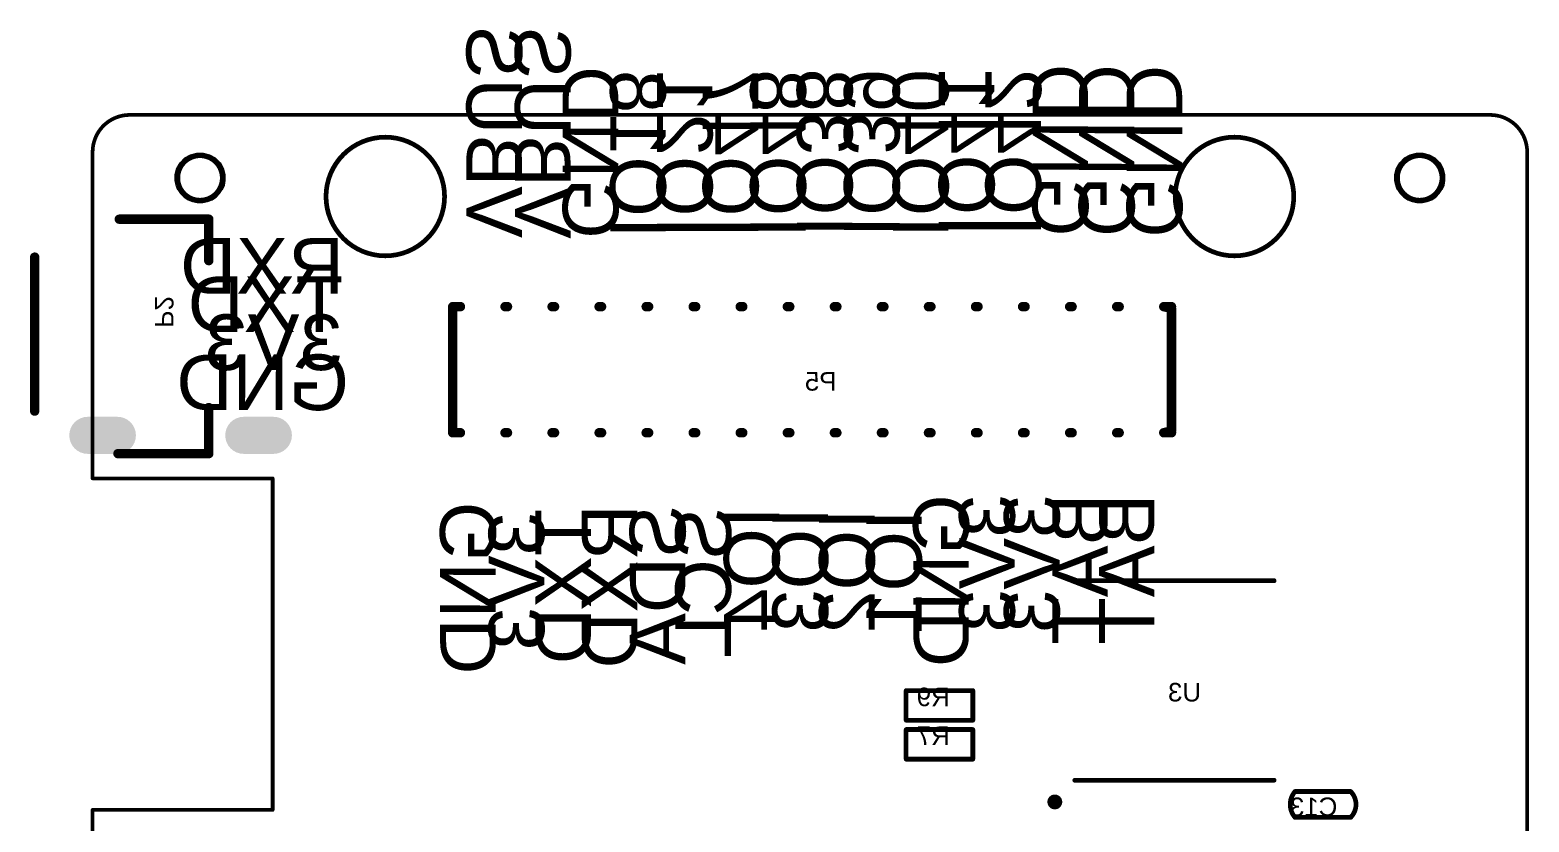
# Model space of a CAD drawing. Header units: millimetres. Extents: x 6.3 to 46.8, y 6.4 to 60.8.
# Drawn here: x 6.32 to 46.78, y 39.49 to 60.85 of the extents above; entities that cross this region are included whole.
import ezdxf

# ---------------------------------------------------------------- set-up
doc = ezdxf.new("R2010")
doc.units = ezdxf.units.MM
for name, color, linetype in [('BottomOverlay', 54, 'Continuous'), ('KeepOutLayer', 6, 'Continuous'), ('MultiLayer', 9, 'Continuous'), ('PadHoleLayer', 156, 'Continuous')]:
    doc.layers.add(name, color=color, linetype=linetype)
doc.styles.add('Arial', font='arial.ttf', dxfattribs={"height": 0.2})

# ---------------------------------------------------------------- blocks, each defined once
blk = doc.blocks.new('SOP2_8_B_5')
at = {"layer": 'BottomOverlay', "const_width": 0.127}
for points in [[(-2.69, 2.69), (2.69, 2.69)], [(-2.69, -2.69), (2.69, -2.69)]]:
    blk.add_lwpolyline(points, dxfattribs=at)
at = {"layer": 'BottomOverlay'}
for points, const_width in [([(-2.722, 2.69, 1), (-2.658, 2.69, 1)], 0.0635), ([(2.658, 2.69, 1), (2.722, 2.69, 1)], 0.0635), ([(-2.722, -2.69, 1), (-2.658, -2.69, 1)], 0.0635), ([(2.658, -2.69, 1), (2.722, -2.69, 1)], 0.0635), ([(-3.129, -3.275, 1), (-3.329, -3.275, 1)], 0.2), ([(-3.379, -3.275, 1), (-3.279, -3.275, 1)], 0.1), ([(-3.179, -3.275, 1), (-3.079, -3.275, 1)], 0.1)]:
    blk.add_lwpolyline(points, format="xyb", close=True, dxfattribs=dict(at, const_width=const_width))
blk = doc.blocks.new('R0402_B_14')
at = {"layer": 'BottomOverlay', "const_width": 0.127}
for points in [[(0.902, 0.392), (-0.898, 0.392)], [(-0.898, 0.392), (-0.898, -0.408)], [(0.902, -0.408), (0.902, 0.392)], [(0.902, -0.408), (-0.898, -0.408)]]:
    blk.add_lwpolyline(points, dxfattribs=at)
at = {"layer": 'BottomOverlay', "const_width": 0.0635}
for points in [[(-0.93, 0.392, 1), (-0.867, 0.392, 1)], [(-0.93, 0.392, 1), (-0.867, 0.392, 1)], [(0.87, 0.392, 1), (0.933, 0.392, 1)], [(0.87, 0.392, 1), (0.933, 0.392, 1)], [(-0.93, -0.408, 1), (-0.867, -0.408, 1)], [(-0.93, -0.408, 1), (-0.867, -0.408, 1)], [(0.87, -0.408, 1), (0.933, -0.408, 1)], [(0.87, -0.408, 1), (0.933, -0.408, 1)]]:
    blk.add_lwpolyline(points, format="xyb", close=True, dxfattribs=at)
blk = doc.blocks.new('R0402_B_17')
at = {"layer": 'BottomOverlay', "const_width": 0.127}
for points in [[(0.902, 0.392), (-0.898, 0.392)], [(-0.898, 0.392), (-0.898, -0.408)], [(0.902, -0.408), (0.902, 0.392)], [(0.902, -0.408), (-0.898, -0.408)]]:
    blk.add_lwpolyline(points, dxfattribs=at)
at = {"layer": 'BottomOverlay', "const_width": 0.0635}
for points in [[(-0.93, 0.392, 1), (-0.867, 0.392, 1)], [(-0.93, 0.392, 1), (-0.867, 0.392, 1)], [(0.87, 0.392, 1), (0.933, 0.392, 1)], [(0.87, 0.392, 1), (0.933, 0.392, 1)], [(-0.93, -0.408, 1), (-0.867, -0.408, 1)], [(-0.93, -0.408, 1), (-0.867, -0.408, 1)], [(0.87, -0.408, 1), (0.933, -0.408, 1)], [(0.87, -0.408, 1), (0.933, -0.408, 1)]]:
    blk.add_lwpolyline(points, format="xyb", close=True, dxfattribs=at)
blk = doc.blocks.new('HDR_SMD_30P_P1_27_V_M_R2_C15_LS5_3_B_43')
at = {"layer": 'BottomOverlay', "const_width": 0.254}
for points in [[(-9.7, 1.7), (-9.491, 1.7)], [(-9.7, -1.7), (-9.7, 1.7)], [(-8.289, 1.7), (-8.221, 1.7)], [(-7.019, 1.7), (-6.951, 1.7)], [(-5.749, 1.7), (-5.681, 1.7)], [(-4.479, 1.7), (-4.411, 1.7)], [(-3.209, 1.7), (-3.141, 1.7)], [(-1.939, 1.7), (-1.871, 1.7)], [(-0.669, 1.7), (-0.601, 1.7)], [(0.601, 1.7), (0.669, 1.7)], [(1.871, 1.7), (1.939, 1.7)], [(3.141, 1.7), (3.209, 1.7)], [(4.411, 1.7), (4.479, 1.7)], [(5.681, 1.7), (5.749, 1.7)], [(6.951, 1.7), (7.019, 1.7)], [(8.221, 1.7), (8.289, 1.7)], [(8.221, 1.7), (8.289, 1.7)], [(9.491, 1.7), (9.7, 1.7)], [(9.491, 1.7), (9.7, 1.651)], [(9.7, -1.651), (9.7, 1.651)], [(-9.7, -1.7), (-9.491, -1.7)], [(-8.289, -1.7), (-8.221, -1.7)], [(-7.019, -1.7), (-6.951, -1.7)], [(-5.749, -1.7), (-5.681, -1.7)], [(-4.479, -1.7), (-4.411, -1.7)], [(-3.209, -1.7), (-3.141, -1.7)], [(-1.939, -1.7), (-1.871, -1.7)], [(-0.669, -1.7), (-0.601, -1.7)], [(0.601, -1.7), (0.669, -1.7)], [(1.871, -1.7), (1.939, -1.7)], [(3.141, -1.7), (3.209, -1.7)], [(4.411, -1.7), (4.479, -1.7)], [(5.681, -1.7), (5.749, -1.7)], [(6.951, -1.7), (7.019, -1.7)], [(8.221, -1.7), (8.289, -1.7)], [(8.221, -1.7), (8.289, -1.7)], [(9.491, -1.7), (9.7, -1.651)], [(9.491, -1.7), (9.7, -1.7)]]:
    blk.add_lwpolyline(points, dxfattribs=at)
at = {"layer": 'BottomOverlay', "const_width": 0.127}
for points in [[(-9.764, 1.7, 1), (-9.637, 1.7, 1)], [(-9.764, 1.7, 1), (-9.637, 1.7, 1)], [(-9.555, 1.7, 1), (-9.428, 1.7, 1)], [(-8.352, 1.7, 1), (-8.225, 1.7, 1)], [(-8.285, 1.7, 1), (-8.158, 1.7, 1)], [(-7.082, 1.7, 1), (-6.955, 1.7, 1)], [(-7.015, 1.7, 1), (-6.888, 1.7, 1)], [(-5.812, 1.7, 1), (-5.685, 1.7, 1)], [(-5.745, 1.7, 1), (-5.618, 1.7, 1)], [(-4.542, 1.7, 1), (-4.415, 1.7, 1)], [(-4.475, 1.7, 1), (-4.348, 1.7, 1)], [(-3.272, 1.7, 1), (-3.145, 1.7, 1)], [(-3.205, 1.7, 1), (-3.078, 1.7, 1)], [(-2.002, 1.7, 1), (-1.875, 1.7, 1)], [(-1.935, 1.7, 1), (-1.808, 1.7, 1)], [(-0.732, 1.7, 1), (-0.605, 1.7, 1)], [(-0.665, 1.7, 1), (-0.538, 1.7, 1)], [(0.538, 1.7, 1), (0.665, 1.7, 1)], [(0.605, 1.7, 1), (0.732, 1.7, 1)], [(1.808, 1.7, 1), (1.935, 1.7, 1)], [(1.875, 1.7, 1), (2.002, 1.7, 1)], [(3.078, 1.7, 1), (3.205, 1.7, 1)], [(3.145, 1.7, 1), (3.272, 1.7, 1)], [(4.348, 1.7, 1), (4.475, 1.7, 1)], [(4.415, 1.7, 1), (4.542, 1.7, 1)], [(5.618, 1.7, 1), (5.745, 1.7, 1)], [(5.685, 1.7, 1), (5.812, 1.7, 1)], [(6.888, 1.7, 1), (7.015, 1.7, 1)], [(6.955, 1.7, 1), (7.082, 1.7, 1)], [(8.158, 1.7, 1), (8.285, 1.7, 1)], [(8.158, 1.7, 1), (8.285, 1.7, 1)], [(8.225, 1.7, 1), (8.352, 1.7, 1)], [(8.225, 1.7, 1), (8.352, 1.7, 1)], [(9.428, 1.7, 1), (9.555, 1.7, 1)], [(9.428, 1.7, 1), (9.555, 1.7, 1)], [(9.637, 1.7, 1), (9.764, 1.7, 1)], [(9.637, 1.651, 1), (9.764, 1.651, 1)], [(9.637, 1.651, 1), (9.764, 1.651, 1)], [(-9.764, -1.7, 1), (-9.637, -1.7, 1)], [(-9.764, -1.7, 1), (-9.637, -1.7, 1)], [(-9.555, -1.7, 1), (-9.428, -1.7, 1)], [(-8.352, -1.7, 1), (-8.225, -1.7, 1)], [(-8.285, -1.7, 1), (-8.158, -1.7, 1)], [(-7.082, -1.7, 1), (-6.955, -1.7, 1)], [(-7.015, -1.7, 1), (-6.888, -1.7, 1)], [(-5.812, -1.7, 1), (-5.685, -1.7, 1)], [(-5.745, -1.7, 1), (-5.618, -1.7, 1)], [(-4.542, -1.7, 1), (-4.415, -1.7, 1)], [(-4.475, -1.7, 1), (-4.348, -1.7, 1)], [(-3.272, -1.7, 1), (-3.145, -1.7, 1)], [(-3.205, -1.7, 1), (-3.078, -1.7, 1)], [(-2.002, -1.7, 1), (-1.875, -1.7, 1)], [(-1.935, -1.7, 1), (-1.808, -1.7, 1)], [(-0.732, -1.7, 1), (-0.605, -1.7, 1)], [(-0.665, -1.7, 1), (-0.538, -1.7, 1)], [(0.538, -1.7, 1), (0.665, -1.7, 1)], [(0.605, -1.7, 1), (0.732, -1.7, 1)], [(1.808, -1.7, 1), (1.935, -1.7, 1)], [(1.875, -1.7, 1), (2.002, -1.7, 1)], [(3.078, -1.7, 1), (3.205, -1.7, 1)], [(3.145, -1.7, 1), (3.272, -1.7, 1)], [(4.348, -1.7, 1), (4.475, -1.7, 1)], [(4.415, -1.7, 1), (4.542, -1.7, 1)], [(5.618, -1.7, 1), (5.745, -1.7, 1)], [(5.685, -1.7, 1), (5.812, -1.7, 1)], [(6.888, -1.7, 1), (7.015, -1.7, 1)], [(6.955, -1.7, 1), (7.082, -1.7, 1)], [(8.158, -1.7, 1), (8.285, -1.7, 1)], [(8.158, -1.7, 1), (8.285, -1.7, 1)], [(8.225, -1.7, 1), (8.352, -1.7, 1)], [(8.225, -1.7, 1), (8.352, -1.7, 1)], [(9.428, -1.7, 1), (9.555, -1.7, 1)], [(9.428, -1.7, 1), (9.555, -1.7, 1)], [(9.637, -1.651, 1), (9.764, -1.651, 1)], [(9.637, -1.651, 1), (9.764, -1.651, 1)], [(9.637, -1.7, 1), (9.764, -1.7, 1)]]:
    blk.add_lwpolyline(points, format="xyb", close=True, dxfattribs=at)
blk = doc.blocks.new('CONN_SMD_4P_P1_00_XUNPU_WAFER_100W_4P_B_46')
at = {"layer": 'BottomOverlay', "const_width": 0.254}
for points in [[(-2.075, 3.003), (2.075, 3.003)], [(-3.223, 0.755), (-3.223, -1.696)], [(3.099, 0.719), (3.099, -1.696)], [(-3.223, -1.696), (-1.981, -1.696)], [(1.981, -1.696), (3.099, -1.696)]]:
    blk.add_lwpolyline(points, dxfattribs=at)
at = {"layer": 'BottomOverlay', "const_width": 0.127}
for points in [[(-2.139, 3.003, 1), (-2.012, 3.003, 1)], [(2.011, 3.003, 1), (2.138, 3.003, 1)], [(-3.287, 0.755, 1), (-3.16, 0.755, 1)], [(3.035, 0.719, 1), (3.162, 0.719, 1)], [(-3.287, -1.696, 1), (-3.16, -1.696, 1)], [(-3.287, -1.696, 1), (-3.16, -1.696, 1)], [(-2.045, -1.696, 1), (-1.918, -1.696, 1)], [(1.918, -1.696, 1), (2.045, -1.696, 1)], [(3.035, -1.696, 1), (3.162, -1.696, 1)], [(3.035, -1.696, 1), (3.162, -1.696, 1)]]:
    blk.add_lwpolyline(points, format="xyb", close=True, dxfattribs=at)
blk = doc.blocks.new('TYPE_C_DOWN__56')
at = {"layer": 'MultiLayer'}
h = blk.add_hatch(color=9, dxfattribs=at)
edge = h.paths.add_edge_path()
edge.add_arc((-5.6, -1.15), 0.5, 180, 360)
edge.add_line((-5.1, -1.15), (-5.1, -0.35))
edge.add_arc((-5.6, -0.35), 0.5, 0, 180)
edge.add_line((-6.1, -0.35), (-6.1, -1.15))
h = blk.add_hatch(color=9, dxfattribs=at)
edge = h.paths.add_edge_path()
edge.add_arc((5.6, -1.15), 0.5, 180, 360)
edge.add_line((6.1, -1.15), (6.1, -0.35))
edge.add_arc((5.6, -0.35), 0.5, 0, 180)
edge.add_line((5.1, -0.35), (5.1, -1.15))
h = blk.add_hatch(color=9, dxfattribs=at)
edge = h.paths.add_edge_path()
edge.add_arc((-5.6, -5.36), 0.5, 180, 360)
edge.add_line((-5.1, -5.36), (-5.1, -4.56))
edge.add_arc((-5.6, -4.56), 0.5, 0, 180)
edge.add_line((-6.1, -4.56), (-6.1, -5.36))
h = blk.add_hatch(color=9, dxfattribs=at)
edge = h.paths.add_edge_path()
edge.add_arc((5.6, -5.36), 0.5, 180, 360)
edge.add_line((6.1, -5.36), (6.1, -4.56))
edge.add_arc((5.6, -4.56), 0.5, 0, 180)
edge.add_line((5.1, -4.56), (5.1, -5.36))
at = {"layer": 'PadHoleLayer'}
h = blk.add_hatch(color=156, dxfattribs=at)
edge = h.paths.add_edge_path()
edge.add_arc((-5.6, -1.225), 0.225, 180, 360)
edge.add_line((-5.375, -1.225), (-5.375, -0.275))
edge.add_arc((-5.6, -0.275), 0.225, 0, 180)
edge.add_line((-5.825, -0.275), (-5.825, -1.225))
h = blk.add_hatch(color=156, dxfattribs=at)
edge = h.paths.add_edge_path()
edge.add_arc((5.6, -1.225), 0.225, 180, 360)
edge.add_line((5.825, -1.225), (5.825, -0.275))
edge.add_arc((5.6, -0.275), 0.225, 0, 180)
edge.add_line((5.375, -0.275), (5.375, -1.225))
h = blk.add_hatch(color=156, dxfattribs=at)
edge = h.paths.add_edge_path()
edge.add_arc((-5.6, -5.435), 0.225, 180, 360)
edge.add_line((-5.375, -5.435), (-5.375, -4.485))
edge.add_arc((-5.6, -4.485), 0.225, 0, 180)
edge.add_line((-5.825, -4.485), (-5.825, -5.435))
h = blk.add_hatch(color=156, dxfattribs=at)
edge = h.paths.add_edge_path()
edge.add_arc((5.6, -5.435), 0.225, 180, 360)
edge.add_line((5.825, -5.435), (5.825, -4.485))
edge.add_arc((5.6, -4.485), 0.225, 0, 180)
edge.add_line((5.375, -4.485), (5.375, -5.435))
blk = doc.blocks.new('C0402_B_106')
at = {"layer": 'BottomOverlay', "const_width": 0.127}
for points in [[(-0.745, -0.353, -0.373387), (-0.745, 0.347)], [(0.755, 0.347, -0.414214), (0.755, -0.353)]]:
    blk.add_lwpolyline(points, format="xyb", dxfattribs=at)
for points in [[(-0.745, 0.347), (0.755, 0.347)], [(-0.745, -0.353), (0.755, -0.353)]]:
    blk.add_lwpolyline(points, dxfattribs=at)
at = {"layer": 'BottomOverlay', "const_width": 0.0635}
for points in [[(-0.777, 0.347, 1), (-0.713, 0.347, 1)], [(-0.777, 0.347, 1), (-0.713, 0.347, 1)], [(0.723, 0.347, 1), (0.787, 0.347, 1)], [(0.723, 0.347, 1), (0.787, 0.347, 1)], [(-0.777, -0.353, 1), (-0.714, -0.353, 1)], [(-0.777, -0.353, 1), (-0.714, -0.353, 1)], [(0.723, -0.353, 1), (0.787, -0.353, 1)], [(0.723, -0.353, 1), (0.787, -0.353, 1)]]:
    blk.add_lwpolyline(points, format="xyb", close=True, dxfattribs=at)

msp = doc.modelspace()

# ---------------------------------------------------------------- linework, layer by layer
at = {"layer": 'KeepOutLayer'}
for points, const_width in [([(8.01, 57.56, -0.414214), (9.01, 58.56)], 0.1), ([(45.73, 58.56, -0.414214), (46.73, 57.56)], 0.1), ([(14.31, 56.36, -1), (17.51, 56.36)], 0.127), ([(37.23, 56.36, -1), (40.43, 56.36)], 0.127), ([(10.31, 56.86, -1), (11.51, 56.86)], 0.127), ([(43.23, 56.86, -1), (44.43, 56.86)], 0.127), ([(17.51, 56.36, -1), (14.31, 56.36)], 0.127), ([(40.43, 56.36, -1), (37.23, 56.36)], 0.127)]:
    msp.add_lwpolyline(points, format="xyb", dxfattribs=dict(at, const_width=const_width))
at = {"layer": 'KeepOutLayer', "const_width": 0.1}
for points in [[(9.01, 58.56), (45.73, 58.56)], [(8.01, 48.76), (8.01, 57.56)], [(46.73, 8), (46.73, 57.56)], [(8.01, 48.76), (12.87, 48.76)], [(12.87, 39.82), (12.87, 48.76)], [(8.01, 8), (8.01, 39.82)], [(8.01, 39.82), (12.87, 39.82)]]:
    msp.add_lwpolyline(points, dxfattribs=at)
at = {"layer": 'KeepOutLayer'}
for points, const_width in [([(8.985, 58.56, 1), (9.035, 58.56, 1)], 0.05), ([(8.985, 58.56, 1), (9.035, 58.56, 1)], 0.05), ([(45.705, 58.56, 1), (45.755, 58.56, 1)], 0.05), ([(45.705, 58.56, 1), (45.755, 58.56, 1)], 0.05), ([(7.985, 57.56, 1), (8.035, 57.56, 1)], 0.05), ([(7.985, 57.56, 1), (8.035, 57.56, 1)], 0.05), ([(11.51, 56.86, 1), (10.31, 56.86, 1)], 0.127), ([(44.43, 56.86, 1), (43.23, 56.86, 1)], 0.127), ([(46.705, 57.56, 1), (46.755, 57.56, 1)], 0.05), ([(46.705, 57.56, 1), (46.755, 57.56, 1)], 0.05), ([(10.278, 56.86, 1), (10.342, 56.86, 1)], 0.0635), ([(10.278, 56.86, 1), (10.342, 56.86, 1)], 0.0635), ([(11.478, 56.86, 1), (11.542, 56.86, 1)], 0.0635), ([(11.478, 56.86, 1), (11.542, 56.86, 1)], 0.0635), ([(43.198, 56.86, 1), (43.262, 56.86, 1)], 0.0635), ([(43.198, 56.86, 1), (43.262, 56.86, 1)], 0.0635), ([(44.398, 56.86, 1), (44.462, 56.86, 1)], 0.0635), ([(44.398, 56.86, 1), (44.462, 56.86, 1)], 0.0635), ([(14.278, 56.36, 1), (14.342, 56.36, 1)], 0.0635), ([(14.278, 56.36, 1), (14.342, 56.36, 1)], 0.0635), ([(17.478, 56.36, 1), (17.542, 56.36, 1)], 0.0635), ([(17.478, 56.36, 1), (17.542, 56.36, 1)], 0.0635), ([(37.198, 56.36, 1), (37.262, 56.36, 1)], 0.0635), ([(37.198, 56.36, 1), (37.262, 56.36, 1)], 0.0635), ([(40.398, 56.36, 1), (40.462, 56.36, 1)], 0.0635), ([(40.398, 56.36, 1), (40.462, 56.36, 1)], 0.0635), ([(7.985, 48.76, 1), (8.035, 48.76, 1)], 0.05), ([(7.985, 48.76, 1), (8.035, 48.76, 1)], 0.05), ([(12.845, 48.76, 1), (12.895, 48.76, 1)], 0.05), ([(12.845, 48.76, 1), (12.895, 48.76, 1)], 0.05), ([(7.985, 39.82, 1), (8.035, 39.82, 1)], 0.05), ([(7.985, 39.82, 1), (8.035, 39.82, 1)], 0.05), ([(12.845, 39.82, 1), (12.895, 39.82, 1)], 0.05), ([(12.845, 39.82, 1), (12.895, 39.82, 1)], 0.05)]:
    msp.add_lwpolyline(points, format="xyb", close=True, dxfattribs=dict(at, const_width=const_width))
at = {"layer": 'MultiLayer'}
for p, q in [((15.443, 57.899), (15.152, 57.778)), ((15.752, 57.96), (15.443, 57.899)), ((16.068, 57.96), (15.752, 57.96)), ((16.377, 57.899), (16.068, 57.96)), ((16.668, 57.778), (16.377, 57.899)), ((38.363, 57.899), (38.072, 57.778)), ((38.672, 57.96), (38.363, 57.899)), ((38.988, 57.96), (38.672, 57.96)), ((39.297, 57.899), (38.988, 57.96)), ((39.588, 57.778), (39.297, 57.899)), ((10.502, 57.391), (10.654, 57.479)), ((10.654, 57.479), (10.823, 57.524)), ((10.823, 57.524), (10.997, 57.524)), ((10.997, 57.524), (11.166, 57.479)), ((11.166, 57.479), (11.318, 57.391)), ((14.89, 57.603), (14.667, 57.38)), ((15.152, 57.778), (14.89, 57.603)), ((16.93, 57.603), (16.668, 57.778)), ((17.153, 57.38), (16.93, 57.603)), ((37.81, 57.603), (37.587, 57.38)), ((38.072, 57.778), (37.81, 57.603)), ((39.85, 57.603), (39.588, 57.778)), ((40.073, 57.38), (39.85, 57.603)), ((43.422, 57.391), (43.574, 57.479)), ((43.574, 57.479), (43.743, 57.524)), ((43.743, 57.524), (43.917, 57.524)), ((43.917, 57.524), (44.086, 57.479)), ((44.086, 57.479), (44.238, 57.391)), ((10.246, 56.947), (10.291, 57.116)), ((10.291, 57.116), (10.379, 57.268)), ((10.379, 57.268), (10.502, 57.391)), ((11.318, 57.391), (11.441, 57.268)), ((11.441, 57.268), (11.529, 57.116)), ((11.529, 57.116), (11.574, 56.947)), ((14.492, 57.118), (14.371, 56.827)), ((14.667, 57.38), (14.492, 57.118)), ((17.328, 57.118), (17.153, 57.38)), ((17.449, 56.827), (17.328, 57.118)), ((37.412, 57.118), (37.291, 56.827)), ((37.587, 57.38), (37.412, 57.118)), ((40.248, 57.118), (40.073, 57.38)), ((40.369, 56.827), (40.248, 57.118)), ((43.166, 56.947), (43.211, 57.116)), ((43.211, 57.116), (43.299, 57.268)), ((43.299, 57.268), (43.422, 57.391)), ((44.238, 57.391), (44.361, 57.268)), ((44.361, 57.268), (44.449, 57.116)), ((44.449, 57.116), (44.494, 56.947)), ((10.246, 56.86), (10.246, 56.947)), ((10.246, 56.859), (10.246, 56.86)), ((10.246, 56.794), (10.246, 56.859)), ((10.272, 56.666), (10.246, 56.794)), ((10.322, 56.545), (10.272, 56.666)), ((11.548, 56.666), (11.498, 56.545)), ((11.574, 56.794), (11.548, 56.666)), ((11.574, 56.947), (11.574, 56.86)), ((11.574, 56.86), (11.574, 56.86)), ((11.574, 56.86), (11.574, 56.859)), ((11.574, 56.859), (11.574, 56.794)), ((14.371, 56.827), (14.31, 56.518)), ((17.51, 56.518), (17.449, 56.827)), ((37.291, 56.827), (37.23, 56.518)), ((40.43, 56.518), (40.369, 56.827)), ((43.166, 56.86), (43.166, 56.947)), ((43.166, 56.859), (43.166, 56.86)), ((43.166, 56.794), (43.166, 56.859)), ((43.192, 56.666), (43.166, 56.794)), ((43.242, 56.545), (43.192, 56.666)), ((44.468, 56.666), (44.418, 56.545)), ((44.494, 56.794), (44.468, 56.666)), ((44.494, 56.947), (44.494, 56.86)), ((44.494, 56.86), (44.494, 56.86)), ((44.494, 56.86), (44.494, 56.859)), ((44.494, 56.859), (44.494, 56.794)), ((10.395, 56.437), (10.322, 56.545)), ((10.487, 56.344), (10.395, 56.437)), ((10.596, 56.272), (10.487, 56.344)), ((10.716, 56.222), (10.596, 56.272)), ((11.224, 56.272), (11.104, 56.222)), ((11.333, 56.344), (11.224, 56.272)), ((11.425, 56.437), (11.333, 56.344)), ((11.498, 56.545), (11.425, 56.437)), ((14.31, 56.518), (14.31, 56.36)), ((14.31, 56.36), (14.31, 56.36)), ((14.31, 56.36), (14.31, 56.202)), ((17.51, 56.36), (17.51, 56.518)), ((17.51, 56.202), (17.51, 56.36)), ((37.23, 56.518), (37.23, 56.36)), ((37.23, 56.36), (37.23, 56.36)), ((37.23, 56.36), (37.23, 56.202)), ((40.43, 56.36), (40.43, 56.518)), ((40.43, 56.202), (40.43, 56.36)), ((43.315, 56.437), (43.242, 56.545)), ((43.407, 56.344), (43.315, 56.437)), ((43.516, 56.272), (43.407, 56.344)), ((43.636, 56.222), (43.516, 56.272)), ((44.144, 56.272), (44.024, 56.222)), ((44.253, 56.344), (44.144, 56.272)), ((44.345, 56.437), (44.253, 56.344)), ((44.418, 56.545), (44.345, 56.437)), ((10.845, 56.196), (10.716, 56.222)), ((10.91, 56.196), (10.845, 56.196)), ((10.975, 56.196), (10.91, 56.196)), ((11.104, 56.222), (10.975, 56.196)), ((14.31, 56.202), (14.371, 55.893)), ((14.371, 55.893), (14.492, 55.602)), ((17.328, 55.602), (17.449, 55.893)), ((17.449, 55.893), (17.51, 56.202)), ((37.23, 56.202), (37.291, 55.893)), ((37.291, 55.893), (37.412, 55.602)), ((40.248, 55.602), (40.369, 55.893)), ((40.369, 55.893), (40.43, 56.202)), ((43.765, 56.196), (43.636, 56.222)), ((43.83, 56.196), (43.765, 56.196)), ((43.895, 56.196), (43.83, 56.196)), ((44.024, 56.222), (43.895, 56.196)), ((14.492, 55.602), (14.667, 55.34)), ((17.153, 55.34), (17.328, 55.602)), ((37.412, 55.602), (37.587, 55.34)), ((40.073, 55.34), (40.248, 55.602)), ((14.667, 55.34), (14.89, 55.117)), ((14.89, 55.117), (15.152, 54.942)), ((16.668, 54.942), (16.93, 55.117)), ((16.93, 55.117), (17.153, 55.34)), ((37.587, 55.34), (37.81, 55.117)), ((37.81, 55.117), (38.072, 54.942)), ((39.588, 54.942), (39.85, 55.117)), ((39.85, 55.117), (40.073, 55.34)), ((15.152, 54.942), (15.443, 54.821)), ((15.443, 54.821), (15.752, 54.76)), ((15.752, 54.76), (16.068, 54.76)), ((16.068, 54.76), (16.377, 54.821)), ((16.377, 54.821), (16.668, 54.942)), ((38.072, 54.942), (38.363, 54.821)), ((38.363, 54.821), (38.672, 54.76)), ((38.672, 54.76), (38.988, 54.76)), ((38.988, 54.76), (39.297, 54.821)), ((39.297, 54.821), (39.588, 54.942))]:
    msp.add_line(p, q, dxfattribs=at)

# ---------------------------------------------------------------- block references
for name, p, rotation in [('CONN_SMD_4P_P1_00_XUNPU_WAFER_100W_4P_B_46', (9.45, 52.65), 90), ('TYPE_C_DOWN__56', (13.24, 44.32), 270), ('R0402_B_14', (30.87, 42.63), 180), ('R0402_B_17', (30.87, 41.58), 180)]:
    msp.add_blockref(name, p, dxfattribs=dict(rotation=rotation))
for name, p in [('HDR_SMD_30P_P1_27_V_M_R2_C15_LS5_3_B_43', (27.43, 51.69)), ('SOP2_8_B_5', (37.21, 43.31)), ('C0402_B_106', (41.21, 39.97))]:
    msp.add_blockref(name, p)

# ---------------------------------------------------------------- texts
at = {"layer": 'BottomOverlay', "style": 'Arial', "text_generation_flag": 2}
for s, height, rotation, p in [('VBUS', 1.5, 270, (18.1, 55.24)), ('VBUS', 1.5, 270, (19.41, 55.22)), ('GND', 1.5, 270, (20.7, 55.22)), ('IO18', 1.5, 270, (21.98, 55.23)), ('IO21', 1.5, 270, (23.24, 55.24)), ('IO47', 1.5, 270, (24.48, 55.24)), ('IO48', 1.5, 270, (25.76, 55.25)), ('IO38', 1.5, 270, (27.02, 55.27)), ('IO39', 1.5, 270, (28.29, 55.26)), ('IO40', 1.5, 270, (29.61, 55.25)), ('IO41', 1.5, 270, (30.85, 55.28)), ('IO42', 1.5, 270, (32.11, 55.28)), ('GND', 1.5, 270, (33.38, 55.28)), ('GND', 1.5, 270, (34.63, 55.27)), ('GND', 1.5, 270, (35.92, 55.25)), ('RXD', 1.5, 360, (14.8, 53.74)), ('TXD', 1.5, 360, (14.77, 52.71)), ('P2', 0.5, 270, (9.692, 52.82)), ('3V3', 1.5, 360, (14.76, 51.68)), ('GND', 1.5, 360, (14.93, 50.6)), ('GND', 1.5, 90, (31.66, 48.33)), ('3V3', 1.5, 90, (32.9, 48.33)), ('3V3', 1.5, 90, (34.11, 48.32)), ('BAT', 1.5, 90, (35.41, 48.35)), ('BAT', 1.5, 90, (36.67, 48.35)), ('GND', 1.5, 90, (18.89, 48.13)), ('3V3', 1.5, 90, (20.2, 47.85)), ('TXD', 1.5, 90, (21.46, 47.94)), ('RXD', 1.5, 90, (22.71, 48.06)), ('SDA', 1.5, 90, (24.01, 48.04)), ('SCL', 1.5, 90, (25.24, 47.98)), ('IO4', 1.5, 90, (26.55, 48)), ('IO3', 1.5, 90, (27.86, 47.98)), ('IO2', 1.5, 90, (29.12, 47.95)), ('IO1', 1.5, 90, (30.39, 47.92))]:
    msp.add_text(s, height=height, rotation=rotation, dxfattribs=at).set_placement(p)
for s, p in [('P5', (28.09, 51.126)), ('R9', (31.146, 42.617)), ('U3', (37.929, 42.745)), ('R7', (31.145, 41.57)), ('C13', (41.608, 39.653))]:
    msp.add_text(s, height=0.5, dxfattribs=at).set_placement(p)

doc.saveas('drawing.dxf')
